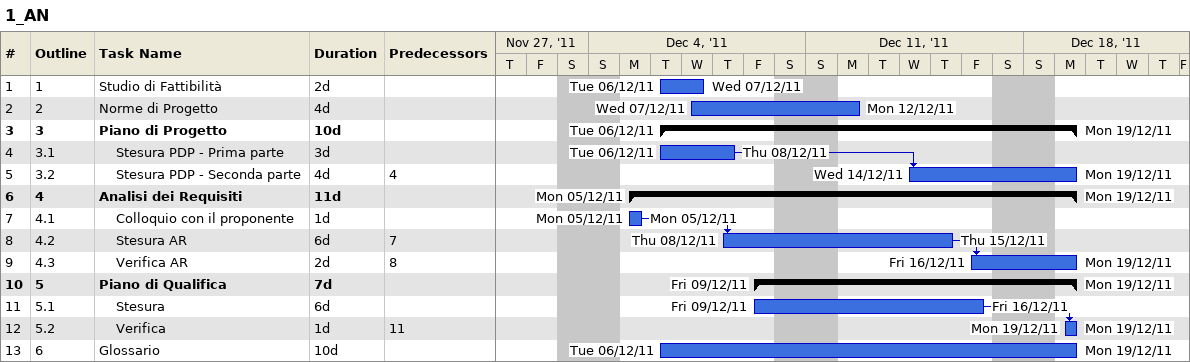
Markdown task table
1_AN

| ID | WBS | Task | Duration | Start | Finish | Predecessors |
|---|---|---|---|---|---|---|
| 1 | 1 | Studio di Fattibilità | 2d | 2011-12-06 | 2011-12-07 |  |
| 2 | 2 | Norme di Progetto | 4d | 2011-12-07 | 2011-12-12 |  |
| 3 | 3 | **Piano di Progetto** | 10d | 2011-12-06 | 2011-12-19 |  |
| 4 | 3.1 | Stesura PDP - Prima parte | 3d | 2011-12-06 | 2011-12-08 |  |
| 5 | 3.2 | Stesura PDP - Seconda parte | 4d | 2011-12-14 | 2011-12-19 | 4 |
| 6 | 4 | **Analisi dei Requisiti** | 11d | 2011-12-05 | 2011-12-19 |  |
| 7 | 4.1 | Colloquio con il proponente | 1d | 2011-12-05 | 2011-12-05 |  |
| 8 | 4.2 | Stesura AR | 6d | 2011-12-08 | 2011-12-15 | 7 |
| 9 | 4.3 | Verifica AR | 2d | 2011-12-16 | 2011-12-19 | 8 |
| 10 | 5 | **Piano di Qualifica** | 7d | 2011-12-09 | 2011-12-19 |  |
| 11 | 5.1 | Stesura | 6d | 2011-12-09 | 2011-12-16 |  |
| 12 | 5.2 | Verifica | 1d | 2011-12-19 | 2011-12-19 | 11 |
| 13 | 6 | Glossario | 10d | 2011-12-06 | 2011-12-19 |  |
